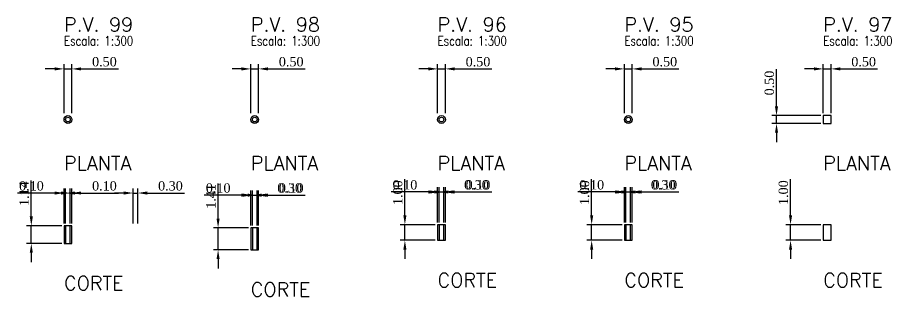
# Model space of a CAD drawing. Extents: x -44 to 14114764, y -20 to 289527804.
# Drawn here: x 359037.3 to 359093.4, y 7353290.6 to 7353308.5 of the extents above; entities that cross this region are included whole.
import ezdxf

# ---------------------------------------------------------------- set-up
doc = ezdxf.new("R2010")
doc.units = 0
doc.header["$PDMODE"] = 3
doc.header["$PDSIZE"] = 0.1
for name, color, linetype in [('DETALHE_POCO_COT', 8, 'Continuous'), ('DETALHE_POCO_FOR', 7, 'Continuous'), ('DETALHE_POCO_TIT', 5, 'Continuous'), ('DETALHE_POCO_TXT', 7, 'Continuous')]:
    doc.layers.add(name, color=color, linetype=linetype)
doc.styles.add('ROMANS', font='ROMANS.shx', dxfattribs={"height": 2})
doc.styles.get("Standard").update_dxf_attribs({"font": 'times.ttf'})
doc.dimstyles.new('ISO-25', dxfattribs={"dimtxt": 2.5, "dimasz": 2.5, "dimexe": 1.25, "dimexo": 0.625, "dimtad": 1, "dimtxsty": 'Standard', "dimcen": 2.5, "dimadec": 0, "dimazin": 0, "dimtfac": 1, "dimtmove": 0, "dimatfit": 3, "dimfxl": 1, "dimarcsym": 0})

# ---------------------------------------------------------------- blocks, each defined once
blk = doc.blocks.new('*D303')
at = {"layer": 'Defpoints', "color": 0, "transparency": 16777216}
for p in [(359040.804, 7353305.165), (359040.304, 7353302.165), (359040.804, 7353302.165)]:
    blk.add_point(p, dxfattribs=at)
at = {"layer": 'DETALHE_POCO_COT', "color": 0, "lineweight": -2, "transparency": 16777216}
for p, q in [((359039.704, 7353305.165), (359039.104, 7353305.165)), ((359040.304, 7353302.315), (359040.304, 7353305.465)), ((359040.304, 7353305.165), (359040.804, 7353305.165)), ((359040.804, 7353302.315), (359040.804, 7353305.465)), ((359041.404, 7353305.165), (359043.791, 7353305.165))]:
    blk.add_line(p, q, dxfattribs=at)
at = {"layer": 'DETALHE_POCO_COT', "color": 0, "transparency": 16777216}
for points in [[(359039.704, 7353305.265), (359039.704, 7353305.065), (359040.304, 7353305.165)], [(359041.404, 7353305.265), (359041.404, 7353305.065), (359040.804, 7353305.165)]]:
    blk.add_solid(points, dxfattribs=at)
at = {"layer": 'DETALHE_POCO_COT', "color": 0, "transparency": 16777216, "insert": (359042.897, 7353305.621), "char_height": 0.6, "attachment_point": 5}
blk.add_mtext('0.50', dxfattribs=at)
blk = doc.blocks.new('*D304')
at = {"layer": 'Defpoints', "color": 0, "transparency": 16777216}
for p in [(359038.204, 7353295.097), (359040.304, 7353295.097), (359040.304, 7353293.961)]:
    blk.add_point(p, dxfattribs=at)
at = {"layer": 'DETALHE_POCO_COT', "color": 0, "lineweight": -2, "transparency": 16777216}
for p, q in [((359038.204, 7353295.697), (359038.204, 7353298.013)), ((359040.154, 7353295.097), (359037.904, 7353295.097)), ((359038.204, 7353293.961), (359038.204, 7353295.097)), ((359040.154, 7353293.961), (359037.904, 7353293.961)), ((359038.204, 7353293.361), (359038.204, 7353292.761))]:
    blk.add_line(p, q, dxfattribs=at)
at = {"layer": 'DETALHE_POCO_COT', "color": 0, "transparency": 16777216}
for points in [[(359038.104, 7353295.697), (359038.304, 7353295.697), (359038.204, 7353295.097)], [(359038.104, 7353293.361), (359038.304, 7353293.361), (359038.204, 7353293.961)]]:
    blk.add_solid(points, dxfattribs=at)
at = {"layer": 'DETALHE_POCO_COT', "color": 0, "transparency": 16777216, "insert": (359037.748, 7353297.155), "char_height": 0.6, "attachment_point": 5, "rotation": 90}
blk.add_mtext('1.14', dxfattribs=at)
blk = doc.blocks.new('*D305')
at = {"layer": 'Defpoints', "color": 0, "transparency": 16777216}
for p in [(359040.404, 7353297.197), (359040.304, 7353295.097), (359040.404, 7353295.097)]:
    blk.add_point(p, dxfattribs=at)
at = {"layer": 'DETALHE_POCO_COT', "color": 0, "lineweight": -2, "transparency": 16777216}
for p, q in [((359040.304, 7353295.247), (359040.304, 7353297.497)), ((359040.404, 7353295.247), (359040.404, 7353297.497)), ((359039.704, 7353297.197), (359037.317, 7353297.197)), ((359040.404, 7353297.197), (359040.304, 7353297.197)), ((359041.004, 7353297.197), (359041.604, 7353297.197))]:
    blk.add_line(p, q, dxfattribs=at)
at = {"layer": 'DETALHE_POCO_COT', "color": 0, "transparency": 16777216}
for points in [[(359039.704, 7353297.297), (359039.704, 7353297.097), (359040.304, 7353297.197)], [(359041.004, 7353297.297), (359041.004, 7353297.097), (359040.404, 7353297.197)]]:
    blk.add_solid(points, dxfattribs=at)
at = {"layer": 'DETALHE_POCO_COT', "color": 0, "transparency": 16777216, "insert": (359038.211, 7353297.653), "char_height": 0.6, "attachment_point": 5}
blk.add_mtext('0.10', dxfattribs=at)
blk = doc.blocks.new('*D306')
at = {"layer": 'Defpoints', "color": 0, "transparency": 16777216}
for p in [(359045.042, 7353297.197), (359044.742, 7353295.097), (359045.042, 7353295.097)]:
    blk.add_point(p, dxfattribs=at)
at = {"layer": 'DETALHE_POCO_COT', "color": 0, "lineweight": -2, "transparency": 16777216}
for p, q in [((359044.742, 7353295.247), (359044.742, 7353297.497)), ((359045.042, 7353295.247), (359045.042, 7353297.497)), ((359044.142, 7353297.197), (359043.542, 7353297.197)), ((359044.742, 7353297.197), (359045.042, 7353297.197)), ((359045.642, 7353297.197), (359048.029, 7353297.197))]:
    blk.add_line(p, q, dxfattribs=at)
at = {"layer": 'DETALHE_POCO_COT', "color": 0, "transparency": 16777216}
for points in [[(359044.142, 7353297.297), (359044.142, 7353297.097), (359044.742, 7353297.197)], [(359045.642, 7353297.297), (359045.642, 7353297.097), (359045.042, 7353297.197)]]:
    blk.add_solid(points, dxfattribs=at)
at = {"layer": 'DETALHE_POCO_COT', "color": 0, "transparency": 16777216, "insert": (359047.135, 7353297.653), "char_height": 0.6, "attachment_point": 5}
blk.add_mtext('0.30', dxfattribs=at)
blk = doc.blocks.new('*D307')
at = {"layer": 'Defpoints', "color": 0, "transparency": 16777216}
for p in [(359040.804, 7353297.197), (359040.704, 7353295.097), (359040.804, 7353295.097)]:
    blk.add_point(p, dxfattribs=at)
at = {"layer": 'DETALHE_POCO_COT', "color": 0, "lineweight": -2, "transparency": 16777216}
for p, q in [((359040.704, 7353295.247), (359040.704, 7353297.497)), ((359040.804, 7353295.247), (359040.804, 7353297.497)), ((359040.104, 7353297.197), (359039.504, 7353297.197)), ((359040.704, 7353297.197), (359040.804, 7353297.197)), ((359041.404, 7353297.197), (359043.791, 7353297.197))]:
    blk.add_line(p, q, dxfattribs=at)
at = {"layer": 'DETALHE_POCO_COT', "color": 0, "transparency": 16777216}
for points in [[(359040.104, 7353297.297), (359040.104, 7353297.097), (359040.704, 7353297.197)], [(359041.404, 7353297.297), (359041.404, 7353297.097), (359040.804, 7353297.197)]]:
    blk.add_solid(points, dxfattribs=at)
at = {"layer": 'DETALHE_POCO_COT', "color": 0, "transparency": 16777216, "insert": (359042.897, 7353297.653), "char_height": 0.6, "attachment_point": 5}
blk.add_mtext('0.10', dxfattribs=at)
blk = doc.blocks.new('*D308')
at = {"layer": 'Defpoints', "color": 0, "transparency": 16777216}
for p in [(359052.793, 7353305.165), (359052.293, 7353302.165), (359052.793, 7353302.165)]:
    blk.add_point(p, dxfattribs=at)
at = {"layer": 'DETALHE_POCO_COT', "color": 0, "lineweight": -2, "transparency": 16777216}
for p, q in [((359051.693, 7353305.165), (359051.093, 7353305.165)), ((359052.293, 7353302.315), (359052.293, 7353305.465)), ((359052.293, 7353305.165), (359052.793, 7353305.165)), ((359052.793, 7353302.315), (359052.793, 7353305.465)), ((359053.393, 7353305.165), (359055.78, 7353305.165))]:
    blk.add_line(p, q, dxfattribs=at)
at = {"layer": 'DETALHE_POCO_COT', "color": 0, "transparency": 16777216}
for points in [[(359051.693, 7353305.265), (359051.693, 7353305.065), (359052.293, 7353305.165)], [(359053.393, 7353305.265), (359053.393, 7353305.065), (359052.793, 7353305.165)]]:
    blk.add_solid(points, dxfattribs=at)
at = {"layer": 'DETALHE_POCO_COT', "color": 0, "transparency": 16777216, "insert": (359054.886, 7353305.621), "char_height": 0.6, "attachment_point": 5}
blk.add_mtext('0.50', dxfattribs=at)
blk = doc.blocks.new('*D309')
at = {"layer": 'Defpoints', "color": 0, "transparency": 16777216}
for p in [(359050.193, 7353294.962), (359052.293, 7353294.962), (359052.293, 7353293.556)]:
    blk.add_point(p, dxfattribs=at)
at = {"layer": 'DETALHE_POCO_COT', "color": 0, "lineweight": -2, "transparency": 16777216}
for p, q in [((359050.193, 7353295.562), (359050.193, 7353297.801)), ((359052.143, 7353294.962), (359049.893, 7353294.962)), ((359050.193, 7353293.556), (359050.193, 7353294.962)), ((359052.143, 7353293.556), (359049.893, 7353293.556)), ((359050.193, 7353292.956), (359050.193, 7353292.356))]:
    blk.add_line(p, q, dxfattribs=at)
at = {"layer": 'DETALHE_POCO_COT', "color": 0, "transparency": 16777216}
for points in [[(359050.093, 7353295.562), (359050.293, 7353295.562), (359050.193, 7353294.962)], [(359050.093, 7353292.956), (359050.293, 7353292.956), (359050.193, 7353293.556)]]:
    blk.add_solid(points, dxfattribs=at)
at = {"layer": 'DETALHE_POCO_COT', "color": 0, "transparency": 16777216, "insert": (359049.737, 7353296.981), "char_height": 0.6, "attachment_point": 5, "rotation": 90}
blk.add_mtext('1.41', dxfattribs=at)
blk = doc.blocks.new('*D310')
at = {"layer": 'Defpoints', "color": 0, "transparency": 16777216}
for p in [(359052.393, 7353297.062), (359052.293, 7353294.962), (359052.393, 7353294.962)]:
    blk.add_point(p, dxfattribs=at)
at = {"layer": 'DETALHE_POCO_COT', "color": 0, "lineweight": -2, "transparency": 16777216}
for p, q in [((359052.293, 7353295.112), (359052.293, 7353297.362)), ((359052.393, 7353295.112), (359052.393, 7353297.362)), ((359051.693, 7353297.062), (359049.306, 7353297.062)), ((359052.393, 7353297.062), (359052.293, 7353297.062)), ((359052.993, 7353297.062), (359053.593, 7353297.062))]:
    blk.add_line(p, q, dxfattribs=at)
at = {"layer": 'DETALHE_POCO_COT', "color": 0, "transparency": 16777216}
for points in [[(359051.693, 7353297.162), (359051.693, 7353296.962), (359052.293, 7353297.062)], [(359052.993, 7353297.162), (359052.993, 7353296.962), (359052.393, 7353297.062)]]:
    blk.add_solid(points, dxfattribs=at)
at = {"layer": 'DETALHE_POCO_COT', "color": 0, "transparency": 16777216, "insert": (359050.199, 7353297.518), "char_height": 0.6, "attachment_point": 5}
blk.add_mtext('0.10', dxfattribs=at)
blk = doc.blocks.new('*D311')
at = {"layer": 'Defpoints', "color": 0, "transparency": 16777216}
for p in [(359052.693, 7353297.062), (359052.393, 7353294.962), (359052.693, 7353294.962)]:
    blk.add_point(p, dxfattribs=at)
at = {"layer": 'DETALHE_POCO_COT', "color": 0, "lineweight": -2, "transparency": 16777216}
for p, q in [((359052.393, 7353295.112), (359052.393, 7353297.362)), ((359052.693, 7353295.112), (359052.693, 7353297.362)), ((359051.793, 7353297.062), (359051.193, 7353297.062)), ((359052.393, 7353297.062), (359052.693, 7353297.062)), ((359053.293, 7353297.062), (359055.68, 7353297.062))]:
    blk.add_line(p, q, dxfattribs=at)
at = {"layer": 'DETALHE_POCO_COT', "color": 0, "transparency": 16777216}
for points in [[(359051.793, 7353297.162), (359051.793, 7353296.962), (359052.393, 7353297.062)], [(359053.293, 7353297.162), (359053.293, 7353296.962), (359052.693, 7353297.062)]]:
    blk.add_solid(points, dxfattribs=at)
at = {"layer": 'DETALHE_POCO_COT', "color": 0, "transparency": 16777216, "insert": (359054.786, 7353297.518), "char_height": 0.6, "attachment_point": 5}
blk.add_mtext('0.30', dxfattribs=at)
blk = doc.blocks.new('*D312')
at = {"layer": 'Defpoints', "color": 0, "transparency": 16777216}
for p in [(359052.793, 7353297.062), (359052.693, 7353294.962), (359052.793, 7353294.962)]:
    blk.add_point(p, dxfattribs=at)
at = {"layer": 'DETALHE_POCO_COT', "color": 0, "lineweight": -2, "transparency": 16777216}
for p, q in [((359052.693, 7353295.112), (359052.693, 7353297.362)), ((359052.793, 7353295.112), (359052.793, 7353297.362)), ((359052.093, 7353297.062), (359051.493, 7353297.062)), ((359052.693, 7353297.062), (359052.793, 7353297.062)), ((359053.393, 7353297.062), (359055.78, 7353297.062))]:
    blk.add_line(p, q, dxfattribs=at)
at = {"layer": 'DETALHE_POCO_COT', "color": 0, "transparency": 16777216}
for points in [[(359052.093, 7353297.162), (359052.093, 7353296.962), (359052.693, 7353297.062)], [(359053.393, 7353297.162), (359053.393, 7353296.962), (359052.793, 7353297.062)]]:
    blk.add_solid(points, dxfattribs=at)
at = {"layer": 'DETALHE_POCO_COT', "color": 0, "transparency": 16777216, "insert": (359054.886, 7353297.518), "char_height": 0.6, "attachment_point": 5}
blk.add_mtext('0.10', dxfattribs=at)
blk = doc.blocks.new('*D313')
at = {"layer": 'Defpoints', "color": 0, "transparency": 16777216}
for p in [(359064.781, 7353305.165), (359064.281, 7353302.165), (359064.781, 7353302.165)]:
    blk.add_point(p, dxfattribs=at)
at = {"layer": 'DETALHE_POCO_COT', "color": 0, "lineweight": -2, "transparency": 16777216}
for p, q in [((359063.681, 7353305.165), (359063.081, 7353305.165)), ((359064.281, 7353302.315), (359064.281, 7353305.465)), ((359064.281, 7353305.165), (359064.781, 7353305.165)), ((359064.781, 7353302.315), (359064.781, 7353305.465)), ((359065.381, 7353305.165), (359067.768, 7353305.165))]:
    blk.add_line(p, q, dxfattribs=at)
at = {"layer": 'DETALHE_POCO_COT', "color": 0, "transparency": 16777216}
for points in [[(359063.681, 7353305.265), (359063.681, 7353305.065), (359064.281, 7353305.165)], [(359065.381, 7353305.265), (359065.381, 7353305.065), (359064.781, 7353305.165)]]:
    blk.add_solid(points, dxfattribs=at)
at = {"layer": 'DETALHE_POCO_COT', "color": 0, "transparency": 16777216, "insert": (359066.875, 7353305.621), "char_height": 0.6, "attachment_point": 5}
blk.add_mtext('0.50', dxfattribs=at)
blk = doc.blocks.new('*D314')
at = {"layer": 'Defpoints', "color": 0, "transparency": 16777216}
for p in [(359062.181, 7353295.165), (359064.281, 7353295.165), (359064.281, 7353294.165)]:
    blk.add_point(p, dxfattribs=at)
at = {"layer": 'DETALHE_POCO_COT', "color": 0, "lineweight": -2, "transparency": 16777216}
for p, q in [((359062.181, 7353295.765), (359062.181, 7353298.08)), ((359064.131, 7353295.165), (359061.881, 7353295.165)), ((359062.181, 7353294.165), (359062.181, 7353295.165)), ((359064.131, 7353294.165), (359061.881, 7353294.165)), ((359062.181, 7353293.565), (359062.181, 7353292.965))]:
    blk.add_line(p, q, dxfattribs=at)
at = {"layer": 'DETALHE_POCO_COT', "color": 0, "transparency": 16777216}
for points in [[(359062.081, 7353295.765), (359062.281, 7353295.765), (359062.181, 7353295.165)], [(359062.081, 7353293.565), (359062.281, 7353293.565), (359062.181, 7353294.165)]]:
    blk.add_solid(points, dxfattribs=at)
at = {"layer": 'DETALHE_POCO_COT', "color": 0, "transparency": 16777216, "insert": (359061.725, 7353297.223), "char_height": 0.6, "attachment_point": 5, "rotation": 90}
blk.add_mtext('1.00', dxfattribs=at)
blk = doc.blocks.new('*D315')
at = {"layer": 'Defpoints', "color": 0, "transparency": 16777216}
for p in [(359064.381, 7353297.265), (359064.281, 7353295.165), (359064.381, 7353295.165)]:
    blk.add_point(p, dxfattribs=at)
at = {"layer": 'DETALHE_POCO_COT', "color": 0, "lineweight": -2, "transparency": 16777216}
for p, q in [((359064.281, 7353295.315), (359064.281, 7353297.565)), ((359064.381, 7353295.315), (359064.381, 7353297.565)), ((359063.681, 7353297.265), (359061.295, 7353297.265)), ((359064.381, 7353297.265), (359064.281, 7353297.265)), ((359064.981, 7353297.265), (359065.581, 7353297.265))]:
    blk.add_line(p, q, dxfattribs=at)
at = {"layer": 'DETALHE_POCO_COT', "color": 0, "transparency": 16777216}
for points in [[(359063.681, 7353297.365), (359063.681, 7353297.165), (359064.281, 7353297.265)], [(359064.981, 7353297.365), (359064.981, 7353297.165), (359064.381, 7353297.265)]]:
    blk.add_solid(points, dxfattribs=at)
at = {"layer": 'DETALHE_POCO_COT', "color": 0, "transparency": 16777216, "insert": (359062.188, 7353297.721), "char_height": 0.6, "attachment_point": 5}
blk.add_mtext('0.10', dxfattribs=at)
blk = doc.blocks.new('*D316')
at = {"layer": 'Defpoints', "color": 0, "transparency": 16777216}
for p in [(359064.681, 7353297.265), (359064.381, 7353295.165), (359064.681, 7353295.165)]:
    blk.add_point(p, dxfattribs=at)
at = {"layer": 'DETALHE_POCO_COT', "color": 0, "lineweight": -2, "transparency": 16777216}
for p, q in [((359064.381, 7353295.315), (359064.381, 7353297.565)), ((359064.681, 7353295.315), (359064.681, 7353297.565)), ((359063.781, 7353297.265), (359063.181, 7353297.265)), ((359064.381, 7353297.265), (359064.681, 7353297.265)), ((359065.281, 7353297.265), (359067.668, 7353297.265))]:
    blk.add_line(p, q, dxfattribs=at)
at = {"layer": 'DETALHE_POCO_COT', "color": 0, "transparency": 16777216}
for points in [[(359063.781, 7353297.365), (359063.781, 7353297.165), (359064.381, 7353297.265)], [(359065.281, 7353297.365), (359065.281, 7353297.165), (359064.681, 7353297.265)]]:
    blk.add_solid(points, dxfattribs=at)
at = {"layer": 'DETALHE_POCO_COT', "color": 0, "transparency": 16777216, "insert": (359066.775, 7353297.721), "char_height": 0.6, "attachment_point": 5}
blk.add_mtext('0.30', dxfattribs=at)
blk = doc.blocks.new('*D317')
at = {"layer": 'Defpoints', "color": 0, "transparency": 16777216}
for p in [(359064.781, 7353297.265), (359064.681, 7353295.165), (359064.781, 7353295.165)]:
    blk.add_point(p, dxfattribs=at)
at = {"layer": 'DETALHE_POCO_COT', "color": 0, "lineweight": -2, "transparency": 16777216}
for p, q in [((359064.681, 7353295.315), (359064.681, 7353297.565)), ((359064.781, 7353295.315), (359064.781, 7353297.565)), ((359064.081, 7353297.265), (359063.481, 7353297.265)), ((359064.681, 7353297.265), (359064.781, 7353297.265)), ((359065.381, 7353297.265), (359067.768, 7353297.265))]:
    blk.add_line(p, q, dxfattribs=at)
at = {"layer": 'DETALHE_POCO_COT', "color": 0, "transparency": 16777216}
for points in [[(359064.081, 7353297.365), (359064.081, 7353297.165), (359064.681, 7353297.265)], [(359065.381, 7353297.365), (359065.381, 7353297.165), (359064.781, 7353297.265)]]:
    blk.add_solid(points, dxfattribs=at)
at = {"layer": 'DETALHE_POCO_COT', "color": 0, "transparency": 16777216, "insert": (359066.875, 7353297.721), "char_height": 0.6, "attachment_point": 5}
blk.add_mtext('0.10', dxfattribs=at)
blk = doc.blocks.new('*D318')
at = {"layer": 'Defpoints', "color": 0, "transparency": 16777216}
for p in [(359076.77, 7353305.165), (359076.27, 7353302.165), (359076.77, 7353302.165)]:
    blk.add_point(p, dxfattribs=at)
at = {"layer": 'DETALHE_POCO_COT', "color": 0, "lineweight": -2, "transparency": 16777216}
for p, q in [((359075.67, 7353305.165), (359075.07, 7353305.165)), ((359076.27, 7353302.315), (359076.27, 7353305.465)), ((359076.27, 7353305.165), (359076.77, 7353305.165)), ((359076.77, 7353302.315), (359076.77, 7353305.465)), ((359077.37, 7353305.165), (359079.757, 7353305.165))]:
    blk.add_line(p, q, dxfattribs=at)
at = {"layer": 'DETALHE_POCO_COT', "color": 0, "transparency": 16777216}
for points in [[(359075.67, 7353305.265), (359075.67, 7353305.065), (359076.27, 7353305.165)], [(359077.37, 7353305.265), (359077.37, 7353305.065), (359076.77, 7353305.165)]]:
    blk.add_solid(points, dxfattribs=at)
at = {"layer": 'DETALHE_POCO_COT', "color": 0, "transparency": 16777216, "insert": (359078.864, 7353305.621), "char_height": 0.6, "attachment_point": 5}
blk.add_mtext('0.50', dxfattribs=at)
blk = doc.blocks.new('*D319')
at = {"layer": 'Defpoints', "color": 0, "transparency": 16777216}
for p in [(359074.17, 7353295.165), (359076.27, 7353295.165), (359076.27, 7353294.165)]:
    blk.add_point(p, dxfattribs=at)
at = {"layer": 'DETALHE_POCO_COT', "color": 0, "lineweight": -2, "transparency": 16777216}
for p, q in [((359074.17, 7353295.765), (359074.17, 7353298.08)), ((359076.12, 7353295.165), (359073.87, 7353295.165)), ((359074.17, 7353294.165), (359074.17, 7353295.165)), ((359076.12, 7353294.165), (359073.87, 7353294.165)), ((359074.17, 7353293.565), (359074.17, 7353292.965))]:
    blk.add_line(p, q, dxfattribs=at)
at = {"layer": 'DETALHE_POCO_COT', "color": 0, "transparency": 16777216}
for points in [[(359074.07, 7353295.765), (359074.27, 7353295.765), (359074.17, 7353295.165)], [(359074.07, 7353293.565), (359074.27, 7353293.565), (359074.17, 7353294.165)]]:
    blk.add_solid(points, dxfattribs=at)
at = {"layer": 'DETALHE_POCO_COT', "color": 0, "transparency": 16777216, "insert": (359073.714, 7353297.223), "char_height": 0.6, "attachment_point": 5, "rotation": 90}
blk.add_mtext('1.00', dxfattribs=at)
blk = doc.blocks.new('*D320')
at = {"layer": 'Defpoints', "color": 0, "transparency": 16777216}
for p in [(359076.37, 7353297.265), (359076.27, 7353295.165), (359076.37, 7353295.165)]:
    blk.add_point(p, dxfattribs=at)
at = {"layer": 'DETALHE_POCO_COT', "color": 0, "lineweight": -2, "transparency": 16777216}
for p, q in [((359076.27, 7353295.315), (359076.27, 7353297.565)), ((359076.37, 7353295.315), (359076.37, 7353297.565)), ((359075.67, 7353297.265), (359073.283, 7353297.265)), ((359076.37, 7353297.265), (359076.27, 7353297.265)), ((359076.97, 7353297.265), (359077.57, 7353297.265))]:
    blk.add_line(p, q, dxfattribs=at)
at = {"layer": 'DETALHE_POCO_COT', "color": 0, "transparency": 16777216}
for points in [[(359075.67, 7353297.365), (359075.67, 7353297.165), (359076.27, 7353297.265)], [(359076.97, 7353297.365), (359076.97, 7353297.165), (359076.37, 7353297.265)]]:
    blk.add_solid(points, dxfattribs=at)
at = {"layer": 'DETALHE_POCO_COT', "color": 0, "transparency": 16777216, "insert": (359074.177, 7353297.721), "char_height": 0.6, "attachment_point": 5}
blk.add_mtext('0.10', dxfattribs=at)
blk = doc.blocks.new('*D321')
at = {"layer": 'Defpoints', "color": 0, "transparency": 16777216}
for p in [(359076.67, 7353297.265), (359076.37, 7353295.165), (359076.67, 7353295.165)]:
    blk.add_point(p, dxfattribs=at)
at = {"layer": 'DETALHE_POCO_COT', "color": 0, "lineweight": -2, "transparency": 16777216}
for p, q in [((359076.37, 7353295.315), (359076.37, 7353297.565)), ((359076.67, 7353295.315), (359076.67, 7353297.565)), ((359075.77, 7353297.265), (359075.17, 7353297.265)), ((359076.37, 7353297.265), (359076.67, 7353297.265)), ((359077.27, 7353297.265), (359079.657, 7353297.265))]:
    blk.add_line(p, q, dxfattribs=at)
at = {"layer": 'DETALHE_POCO_COT', "color": 0, "transparency": 16777216}
for points in [[(359075.77, 7353297.365), (359075.77, 7353297.165), (359076.37, 7353297.265)], [(359077.27, 7353297.365), (359077.27, 7353297.165), (359076.67, 7353297.265)]]:
    blk.add_solid(points, dxfattribs=at)
at = {"layer": 'DETALHE_POCO_COT', "color": 0, "transparency": 16777216, "insert": (359078.764, 7353297.721), "char_height": 0.6, "attachment_point": 5}
blk.add_mtext('0.30', dxfattribs=at)
blk = doc.blocks.new('*D322')
at = {"layer": 'Defpoints', "color": 0, "transparency": 16777216}
for p in [(359076.77, 7353297.265), (359076.67, 7353295.165), (359076.77, 7353295.165)]:
    blk.add_point(p, dxfattribs=at)
at = {"layer": 'DETALHE_POCO_COT', "color": 0, "lineweight": -2, "transparency": 16777216}
for p, q in [((359076.67, 7353295.315), (359076.67, 7353297.565)), ((359076.77, 7353295.315), (359076.77, 7353297.565)), ((359076.07, 7353297.265), (359075.47, 7353297.265)), ((359076.67, 7353297.265), (359076.77, 7353297.265)), ((359077.37, 7353297.265), (359079.757, 7353297.265))]:
    blk.add_line(p, q, dxfattribs=at)
at = {"layer": 'DETALHE_POCO_COT', "color": 0, "transparency": 16777216}
for points in [[(359076.07, 7353297.365), (359076.07, 7353297.165), (359076.67, 7353297.265)], [(359077.37, 7353297.365), (359077.37, 7353297.165), (359076.77, 7353297.265)]]:
    blk.add_solid(points, dxfattribs=at)
at = {"layer": 'DETALHE_POCO_COT', "color": 0, "transparency": 16777216, "insert": (359078.864, 7353297.721), "char_height": 0.6, "attachment_point": 5}
blk.add_mtext('0.10', dxfattribs=at)
blk = doc.blocks.new('*D323')
at = {"layer": 'Defpoints', "color": 0, "transparency": 16777216}
for p in [(359089.534, 7353305.165), (359089.034, 7353302.165), (359089.534, 7353302.165)]:
    blk.add_point(p, dxfattribs=at)
at = {"layer": 'DETALHE_POCO_COT', "color": 0, "lineweight": -2, "transparency": 16777216}
for p, q in [((359088.434, 7353305.165), (359087.834, 7353305.165)), ((359089.034, 7353302.315), (359089.034, 7353305.465)), ((359089.034, 7353305.165), (359089.534, 7353305.165)), ((359089.534, 7353302.315), (359089.534, 7353305.465)), ((359090.134, 7353305.165), (359092.521, 7353305.165))]:
    blk.add_line(p, q, dxfattribs=at)
at = {"layer": 'DETALHE_POCO_COT', "color": 0, "transparency": 16777216}
for points in [[(359088.434, 7353305.265), (359088.434, 7353305.065), (359089.034, 7353305.165)], [(359090.134, 7353305.265), (359090.134, 7353305.065), (359089.534, 7353305.165)]]:
    blk.add_solid(points, dxfattribs=at)
at = {"layer": 'DETALHE_POCO_COT', "color": 0, "transparency": 16777216, "insert": (359091.627, 7353305.621), "char_height": 0.6, "attachment_point": 5}
blk.add_mtext('0.50', dxfattribs=at)
blk = doc.blocks.new('*D324')
at = {"layer": 'Defpoints', "color": 0, "transparency": 16777216}
for p in [(359086.034, 7353302.165), (359089.034, 7353302.165), (359089.034, 7353301.665)]:
    blk.add_point(p, dxfattribs=at)
at = {"layer": 'DETALHE_POCO_COT', "color": 0, "lineweight": -2, "transparency": 16777216}
for p, q in [((359086.034, 7353302.765), (359086.034, 7353305.152)), ((359088.884, 7353302.165), (359085.734, 7353302.165)), ((359086.034, 7353301.665), (359086.034, 7353302.165)), ((359088.884, 7353301.665), (359085.734, 7353301.665)), ((359086.034, 7353301.065), (359086.034, 7353300.465))]:
    blk.add_line(p, q, dxfattribs=at)
at = {"layer": 'DETALHE_POCO_COT', "color": 0, "transparency": 16777216}
for points in [[(359085.934, 7353302.765), (359086.134, 7353302.765), (359086.034, 7353302.165)], [(359085.934, 7353301.065), (359086.134, 7353301.065), (359086.034, 7353301.665)]]:
    blk.add_solid(points, dxfattribs=at)
at = {"layer": 'DETALHE_POCO_COT', "color": 0, "transparency": 16777216, "insert": (359085.578, 7353304.259), "char_height": 0.6, "attachment_point": 5, "rotation": 90}
blk.add_mtext('0.50', dxfattribs=at)
blk = doc.blocks.new('*D325')
at = {"layer": 'Defpoints', "color": 0, "transparency": 16777216}
for p in [(359086.934, 7353295.165), (359089.034, 7353295.165), (359089.034, 7353294.165)]:
    blk.add_point(p, dxfattribs=at)
at = {"layer": 'DETALHE_POCO_COT', "color": 0, "lineweight": -2, "transparency": 16777216}
for p, q in [((359086.934, 7353295.765), (359086.934, 7353298.08)), ((359088.884, 7353295.165), (359086.634, 7353295.165)), ((359086.934, 7353294.165), (359086.934, 7353295.165)), ((359088.884, 7353294.165), (359086.634, 7353294.165)), ((359086.934, 7353293.565), (359086.934, 7353292.965))]:
    blk.add_line(p, q, dxfattribs=at)
at = {"layer": 'DETALHE_POCO_COT', "color": 0, "transparency": 16777216}
for points in [[(359086.834, 7353295.765), (359087.034, 7353295.765), (359086.934, 7353295.165)], [(359086.834, 7353293.565), (359087.034, 7353293.565), (359086.934, 7353294.165)]]:
    blk.add_solid(points, dxfattribs=at)
at = {"layer": 'DETALHE_POCO_COT', "color": 0, "transparency": 16777216, "insert": (359086.478, 7353297.223), "char_height": 0.6, "attachment_point": 5, "rotation": 90}
blk.add_mtext('1.00', dxfattribs=at)

msp = doc.modelspace()

# ---------------------------------------------------------------- linework, layer by layer
at = {"layer": 'DETALHE_POCO_FOR', "linetype": 'Continuous'}
for points in [[(359089.034, 7353301.665), (359089.534, 7353301.665), (359089.534, 7353302.165), (359089.034, 7353302.165)], [(359089.034, 7353301.665), (359089.534, 7353301.665), (359089.534, 7353302.165), (359089.034, 7353302.165)], [(359040.304, 7353293.961), (359040.804, 7353293.961), (359040.804, 7353295.097), (359040.304, 7353295.097)], [(359040.404, 7353293.961), (359040.704, 7353293.961), (359040.704, 7353295.097), (359040.404, 7353295.097)], [(359064.281, 7353294.165), (359064.781, 7353294.165), (359064.781, 7353295.165), (359064.281, 7353295.165)], [(359064.381, 7353294.165), (359064.681, 7353294.165), (359064.681, 7353295.165), (359064.381, 7353295.165)], [(359076.27, 7353294.165), (359076.77, 7353294.165), (359076.77, 7353295.165), (359076.27, 7353295.165)], [(359076.37, 7353294.165), (359076.67, 7353294.165), (359076.67, 7353295.165), (359076.37, 7353295.165)], [(359089.034, 7353294.165), (359089.534, 7353294.165), (359089.534, 7353295.165), (359089.034, 7353295.165)], [(359089.034, 7353294.165), (359089.534, 7353294.165), (359089.534, 7353295.165), (359089.034, 7353295.165)], [(359052.293, 7353293.556), (359052.793, 7353293.556), (359052.793, 7353294.962), (359052.293, 7353294.962)], [(359052.393, 7353293.556), (359052.693, 7353293.556), (359052.693, 7353294.962), (359052.393, 7353294.962)]]:
    msp.add_lwpolyline(points, close=True, dxfattribs=at)
for centre, radius in [((359040.554, 7353301.915), 0.25), ((359040.554, 7353301.915), 0.15), ((359052.543, 7353301.915), 0.25), ((359052.543, 7353301.915), 0.15), ((359064.531, 7353301.915), 0.25), ((359064.531, 7353301.915), 0.15), ((359076.52, 7353301.915), 0.25), ((359076.52, 7353301.915), 0.15)]:
    msp.add_circle(centre, radius, dxfattribs=at)

# ---------------------------------------------------------------- texts
at = {"layer": 'DETALHE_POCO_TIT', "linetype": 'Continuous', "style": 'ROMANS'}
for s, p in [('P.V. 99', (359040.304, 7353307.565)), ('P.V. 98', (359052.293, 7353307.565)), ('P.V. 96', (359064.281, 7353307.565)), ('P.V. 95', (359076.27, 7353307.565)), ('P.V. 97', (359089.034, 7353307.565)), ('PLANTA', (359040.304, 7353298.665)), ('PLANTA', (359052.293, 7353298.665)), ('PLANTA', (359064.281, 7353298.665)), ('PLANTA', (359076.27, 7353298.665)), ('PLANTA', (359089.034, 7353298.665)), ('CORTE', (359040.304, 7353290.961)), ('CORTE', (359064.281, 7353291.165)), ('CORTE', (359076.27, 7353291.165)), ('CORTE', (359089.034, 7353291.165)), ('CORTE', (359052.293, 7353290.556))]:
    msp.add_text(s, height=0.9, dxfattribs=at).set_placement(p)
at = {"layer": 'DETALHE_POCO_TXT', "linetype": 'Continuous', "style": 'ROMANS', "width": 0.8}
for p in [(359040.304, 7353306.665), (359052.293, 7353306.665), (359064.281, 7353306.665), (359076.27, 7353306.665), (359089.034, 7353306.665)]:
    msp.add_text('Escala: 1:300', height=0.6, dxfattribs=at).set_placement(p)

# ---------------------------------------------------------------- dimensions: what is measured, and where the dimension line sits
at = {"layer": 'DETALHE_POCO_COT'}
for base, p1, p2, text, override, picture, middle in [((359040.804, 7353305.165), (359040.304, 7353302.165), (359040.804, 7353302.165), '0.50', {"dimscale": 0.24, "dimzin": 0}, '*D303', (359042.897, 7353305.621)), ((359052.793, 7353305.165), (359052.293, 7353302.165), (359052.793, 7353302.165), '0.50', {"dimscale": 0.24, "dimzin": 0}, '*D308', (359054.886, 7353305.621)), ((359064.781, 7353305.165), (359064.281, 7353302.165), (359064.781, 7353302.165), '0.50', {"dimscale": 0.24, "dimzin": 0}, '*D313', (359066.875, 7353305.621)), ((359076.77, 7353305.165), (359076.27, 7353302.165), (359076.77, 7353302.165), '0.50', {"dimscale": 0.24, "dimzin": 0}, '*D318', (359078.864, 7353305.621)), ((359089.534, 7353305.165), (359089.034, 7353302.165), (359089.534, 7353302.165), '0.50', {"dimscale": 0.24, "dimzin": 0}, '*D323', (359091.627, 7353305.621)), ((359040.404, 7353297.197), (359040.304, 7353295.097), (359040.404, 7353295.097), '0.10', {"dimscale": 0.24, "dimjust": 1, "dimzin": 0}, '*D305', (359038.211, 7353297.653)), ((359040.804, 7353297.197), (359040.704, 7353295.097), (359040.804, 7353295.097), '0.10', {"dimscale": 0.24, "dimjust": 2, "dimzin": 0}, '*D307', (359042.897, 7353297.653)), ((359045.042, 7353297.197), (359044.742, 7353295.097), (359045.042, 7353295.097), '0.30', {"dimscale": 0.24, "dimzin": 0}, '*D306', (359047.135, 7353297.653)), ((359052.393, 7353297.062), (359052.293, 7353294.962), (359052.393, 7353294.962), '0.10', {"dimscale": 0.24, "dimjust": 1, "dimzin": 0}, '*D310', (359050.199, 7353297.518)), ((359052.693, 7353297.062), (359052.393, 7353294.962), (359052.693, 7353294.962), '0.30', {"dimscale": 0.24, "dimzin": 0}, '*D311', (359054.786, 7353297.518)), ((359052.793, 7353297.062), (359052.693, 7353294.962), (359052.793, 7353294.962), '0.10', {"dimscale": 0.24, "dimjust": 2, "dimzin": 0}, '*D312', (359054.886, 7353297.518)), ((359064.381, 7353297.265), (359064.281, 7353295.165), (359064.381, 7353295.165), '0.10', {"dimscale": 0.24, "dimjust": 1, "dimzin": 0}, '*D315', (359062.188, 7353297.721)), ((359064.681, 7353297.265), (359064.381, 7353295.165), (359064.681, 7353295.165), '0.30', {"dimscale": 0.24, "dimzin": 0}, '*D316', (359066.775, 7353297.721)), ((359064.781, 7353297.265), (359064.681, 7353295.165), (359064.781, 7353295.165), '0.10', {"dimscale": 0.24, "dimjust": 2, "dimzin": 0}, '*D317', (359066.875, 7353297.721)), ((359076.37, 7353297.265), (359076.27, 7353295.165), (359076.37, 7353295.165), '0.10', {"dimscale": 0.24, "dimjust": 1, "dimzin": 0}, '*D320', (359074.177, 7353297.721)), ((359076.67, 7353297.265), (359076.37, 7353295.165), (359076.67, 7353295.165), '0.30', {"dimscale": 0.24, "dimzin": 0}, '*D321', (359078.764, 7353297.721)), ((359076.77, 7353297.265), (359076.67, 7353295.165), (359076.77, 7353295.165), '0.10', {"dimscale": 0.24, "dimjust": 2, "dimzin": 0}, '*D322', (359078.864, 7353297.721))]:
    dim = msp.add_linear_dim(base=base, p1=p1, p2=p2, text=text, dimstyle='ISO-25', override=override, dxfattribs=at)
    dim.commit()
    dim.dimension.update_dxf_attribs({"geometry": picture, "text_midpoint": middle})
for base, p1, p2, text, picture, middle in [((359086.034, 7353302.165), (359089.034, 7353301.665), (359089.034, 7353302.165), '0.50', '*D324', (359085.578, 7353304.259)), ((359038.204, 7353295.097), (359040.304, 7353293.961), (359040.304, 7353295.097), '1.14', '*D304', (359037.748, 7353297.155)), ((359062.181, 7353295.165), (359064.281, 7353294.165), (359064.281, 7353295.165), '1.00', '*D314', (359061.725, 7353297.223)), ((359074.17, 7353295.165), (359076.27, 7353294.165), (359076.27, 7353295.165), '1.00', '*D319', (359073.714, 7353297.223)), ((359086.934, 7353295.165), (359089.034, 7353294.165), (359089.034, 7353295.165), '1.00', '*D325', (359086.478, 7353297.223)), ((359050.193, 7353294.962), (359052.293, 7353293.556), (359052.293, 7353294.962), '1.41', '*D309', (359049.737, 7353296.981))]:
    dim = msp.add_linear_dim(base=base, p1=p1, p2=p2, angle=90, text=text, dimstyle='ISO-25', override={"dimscale": 0.24, "dimzin": 0}, dxfattribs=at)
    dim.commit()
    dim.dimension.update_dxf_attribs({"geometry": picture, "text_midpoint": middle})

doc.saveas('drawing.dxf')
